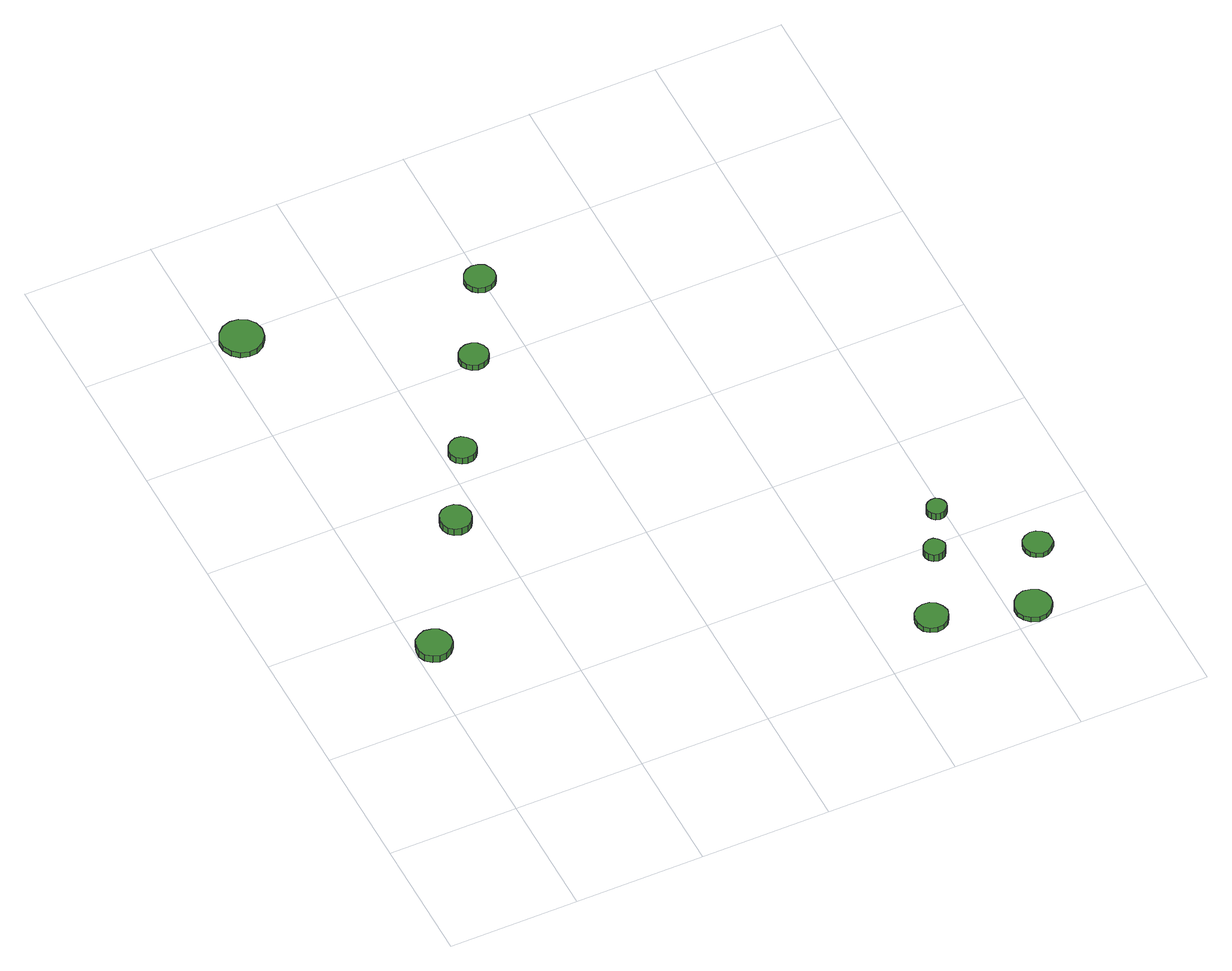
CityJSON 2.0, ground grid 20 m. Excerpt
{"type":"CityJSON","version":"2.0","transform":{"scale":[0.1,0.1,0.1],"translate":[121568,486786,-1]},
"CityObjects":{
"tree1":{"type":"SolitaryVegetationObject","attributes":{"function":"something"},"geometry":[{"type":"MultiSurface","lod":"1","boundaries":[[[0,1,2,3,4,5,6,7,8,9,10,11,12,13,14]],[[15,16,17,18,19,20,21,22,23,24,25,26,27,28,29]],[[0,29,28,1]],[[1,28,27,2]],[[2,27,26,3]],[[3,26,25,4]],[[4,25,24,5]],[[5,24,23,6]],[[6,23,22,7]],[[7,22,21,8]],[[8,21,20,9]],[[9,20,19,10]],[[10,19,18,11]],[[11,18,17,12]],[[12,17,16,13]],[[13,16,15,14]],[[14,15,29,0]]]}]},
"tree2":{"type":"SolitaryVegetationObject","attributes":{"function":"something"},"geometry":[{"type":"MultiSurface","lod":"1","boundaries":[[[30,31,32,33,34,35,36,37,38,39,40,41,42,43,44]],[[45,46,47,48,49,50,51,52,53,54,55,56,57,58,59]],[[30,59,58,31]],[[31,58,57,32]],[[32,57,56,33]],[[33,56,55,34]],[[34,55,54,35]],[[35,54,53,36]],[[36,53,52,37]],[[37,52,51,38]],[[38,51,50,39]],[[39,50,49,40]],[[40,49,48,41]],[[41,48,47,42]],[[42,47,46,43]],[[43,46,45,44]],[[44,45,59,30]]]}]},
"tree3":{"type":"SolitaryVegetationObject","attributes":{"function":"something"},"geometry":[{"type":"MultiSurface","lod":"1","boundaries":[[[60,61,62,63,64,65,66,67,68,69,70,71,72,73,74]],[[75,76,77,78,79,80,81,82,83,84,85,86,87,88,89]],[[60,89,88,61]],[[61,88,87,62]],[[62,87,86,63]],[[63,86,85,64]],[[64,85,84,65]],[[65,84,83,66]],[[66,83,82,67]],[[67,82,81,68]],[[68,81,80,69]],[[69,80,79,70]],[[70,79,78,71]],[[71,78,77,72]],[[72,77,76,73]],[[73,76,75,74]],[[74,75,89,60]]]}]},
"tree4":{"type":"SolitaryVegetationObject","attributes":{"function":"something"},"geometry":[{"type":"MultiSurface","lod":"1","boundaries":[[[90,91,92,93,94,95,96,97,98,99,100,101,102,103,104]],[[105,106,107,108,109,110,111,112,113,114,115,116,117,118,119]],[[90,119,118,91]],[[91,118,117,92]],[[92,117,116,93]],[[93,116,115,94]],[[94,115,114,95]],[[95,114,113,96]],[[96,113,112,97]],[[97,112,111,98]],[[98,111,110,99]],[[99,110,109,100]],[[100,109,108,101]],[[101,108,107,102]],[[102,107,106,103]],[[103,106,105,104]],[[104,105,119,90]]]}]},
"tree5":{"type":"SolitaryVegetationObject","attributes":{"function":"something"},"geometry":[{"type":"MultiSurface","lod":"1","boundaries":[[[120,121,122,123,124,125,126,127,128,129,130,131,132,133,134]],[[135,136,137,138,139,140,141,142,143,144,145,146,147,148,149]],[[120,149,148,121]],[[121,148,147,122]],[[122,147,146,123]],[[123,146,145,124]],[[124,145,144,125]],[[125,144,143,126]],[[126,143,142,127]],[[127,142,141,128]],[[128,141,140,129]],[[129,140,139,130]],[[130,139,138,131]],[[131,138,137,132]],[[132,137,136,133]],[[133,136,135,134]],[[134,135,149,120]]]}]},
"tree6":{"type":"SolitaryVegetationObject","attributes":{"function":"something"},"geometry":[{"type":"MultiSurface","lod":"1","boundaries":[[[150,151,152,153,154,155,156,157,158,159,160,161,162,163,164]],[[165,166,167,168,169,170,171,172,173,174,175,176,177,178,179]],[[150,179,178,151]],[[151,178,177,152]],[[152,177,176,153]],[[153,176,175,154]],[[154,175,174,155]],[[155,174,173,156]],[[156,173,172,157]],[[157,172,171,158]],[[158,171,170,159]],[[159,170,169,160]],[[160,169,168,161]],[[161,168,167,162]],[[162,167,166,163]],[[163,166,165,164]],[[164,165,179,150]]]}]},
"tree7":{"type":"SolitaryVegetationObject","attributes":{"function":"something"},"geometry":[{"type":"MultiSurface","lod":"1","boundaries":[[[180,181,182,183,184,185,186,187,188,189,190,191,192,193,194]],[[195,196,197,198,199,200,201,202,203,204,205,206,207,208,209]],[[180,209,208,181]],[[181,208,207,182]],[[182,207,206,183]],[[183,206,205,184]],[[184,205,204,185]],[[185,204,203,186]],[[186,203,202,187]],[[187,202,201,188]],[[188,201,200,189]],[[189,200,199,190]],[[190,199,198,191]],[[191,198,197,192]],[[192,197,196,193]],[[193,196,195,194]],[[194,195,209,180]]]}]},
"tree8":{"type":"SolitaryVegetationObject","attributes":{"function":"something"},"geometry":[{"type":"MultiSurface","lod":"1","boundaries":[[[210,211,212,213,214,215,216,217,218,219,220,221,222,223,224]],[[225,226,227,228,229,230,231,232,233,234,235,236,237,238,239]],[[210,239,238,211]],[[211,238,237,212]],[[212,237,236,213]],[[213,236,235,214]],[[214,235,234,215]],[[215,234,233,216]],[[216,233,232,217]],[[217,232,231,218]],[[218,231,230,219]],[[219,230,229,220]],[[220,229,228,221]],[[221,228,227,222]],[[222,227,226,223]],[[223,226,225,224]],[[224,225,239,210]]]}]},
"tree9":{"type":"SolitaryVegetationObject","attributes":{"function":"something"},"geometry":[{"type":"MultiSurface","lod":"1","boundaries":[[[240,241,242,243,244,245,246,247,248,249,250,251,252,253,254]],[[255,256,257,258,259,260,261,262,263,264,265,266,267,268,269]],[[240,269,268,241]],[[241,268,267,242]],[[242,267,266,243]],[[243,266,265,244]],[[244,265,264,245]],[[245,264,263,246]],[[246,263,262,247]],[[247,262,261,248]],[[248,261,260,249]],[[249,260,259,250]],[[250,259,258,251]],[[251,258,257,252]],[[252,257,256,253]],[[253,256,255,254]],[[254,255,269,240]]]}]},
"tree10":{"type":"SolitaryVegetationObject","attributes":{"function":"something"},"geometry":[{"type":"MultiSurface","lod":"1","boundaries":[[[270,271,272,273,274,275,276,277,278,279,280,281,282,283,284]],[[285,286,287,288,289,290,291,292,293,294,295,296,297,298,299]],[[270,299,298,271]],[[271,298,297,272]],[[272,297,296,273]],[[273,296,295,274]],[[274,295,294,275]],[[275,294,293,276]],[[276,293,292,277]],[[277,292,291,278]],[[278,291,290,279]],[[279,290,289,280]],[[280,289,288,281]],[[281,288,287,282]],[[282,287,286,283]],[[283,286,285,284]],[[284,285,299,270]]]}]},
"tree11":{"type":"SolitaryVegetationObject","attributes":{"function":"something"},"geometry":[{"type":"MultiSurface","lod":"1","boundaries":[[[300,301,302,303,304,305,306,307,308,309,310,311,312,313,314]],[[315,316,317,318,319,320,321,322,323,324,325,326,327,328,329]],[[300,329,328,301]],[[301,328,327,302]],[[302,327,326,303]],[[303,326,325,304]],[[304,325,324,305]],[[305,324,323,306]],[[306,323,322,307]],[[307,322,321,308]],[[308,321,320,309]],[[309,320,319,310]],[[310,319,318,311]],[[311,318,317,312]],[[312,317,316,313]],[[313,316,315,314]],[[314,315,329,300]]]}]}
},
"vertices":[
[54,325,25],[52,336,25],[45,345,25],[35,350,25],[24,352,25],[14,348,25],[5,341,25],[1,330,25],[1,319,25],[5,309,25],[14,302,25],[24,298,25],[35,299,25],[45,305,25],[52,314,25],[52,314,12],[45,305,12],[35,299,12],[24,298,12],[14,302,12],[5,309,12],[1,319,12],[1,330,12],[5,341,12],[14,348,12],[24,352,12],[35,350,12],[45,345,12],[52,336,12],[54,325,12],
[185,532,23],[183,542,23],[177,550,23],[169,555,23],[159,556,23],[149,553,23],[142,546,23],[138,537,23],[138,527,23],[142,518,23],[149,511,23],[159,508,23],[169,509,23],[177,514,23],[183,522,23],[183,522,10],[177,514,10],[169,509,10],[159,508,10],[149,511,10],[142,518,10],[138,527,10],[138,537,10],[142,546,10],[149,553,10],[159,556,10],[169,555,10],[177,550,10],[183,542,10],[185,532,10],
[73,985,17],[70,998,17],[62,1009,17],[50,1016,17],[37,1017,17],[24,1013,17],[14,1004,17],[8,991,17],[8,978,17],[14,965,17],[24,956,17],[37,952,17],[50,953,17],[62,960,17],[70,971,17],[70,971,7],[62,960,7],[50,953,7],[37,952,7],[24,956,7],[14,965,7],[8,978,7],[8,991,7],[14,1004,7],[24,1013,7],[37,1017,7],[50,1016,7],[62,1009,7],[70,998,7],[73,985,7],
[251,652,19],[249,660,19],[244,667,19],[237,672,19],[228,673,19],[220,670,19],[213,664,19],[209,656,19],[209,647,19],[213,639,19],[220,633,19],[228,631,19],[237,632,19],[244,636,19],[249,643,19],[249,643,7],[244,636,7],[237,632,7],[228,631,7],[220,633,7],[213,639,7],[209,647,7],[209,656,7],[213,664,7],[220,670,7],[228,673,7],[237,672,7],[244,667,7],[249,660,7],[251,652,7],
[346,809,17],[344,818,17],[338,826,17],[330,830,17],[321,831,17],[312,828,17],[305,822,17],[301,814,17],[301,804,17],[305,796,17],[312,790,17],[321,787,17],[330,788,17],[338,792,17],[344,800,17],[344,800,7],[338,792,7],[330,788,7],[321,787,7],[312,790,7],[305,796,7],[301,804,7],[301,814,7],[305,822,7],[312,828,7],[321,831,7],[330,830,7],[338,826,7],[344,818,7],[346,809,7],
[420,941,17],[418,950,17],[413,958,17],[404,963,17],[394,964,17],[385,961,17],[378,955,17],[374,946,17],[374,936,17],[378,927,17],[385,921,17],[394,918,17],[404,919,17],[413,924,17],[418,931,17],[418,931,7],[413,924,7],[404,919,7],[394,918,7],[385,921,7],[378,927,7],[374,936,7],[374,946,7],[378,955,7],[385,961,7],[394,964,7],[404,963,7],[413,958,7],[418,950,7],[420,941,7],
[719,71,16],[716,81,16],[710,90,16],[701,95,16],[691,96,16],[681,93,16],[673,86,16],[669,76,16],[669,66,16],[673,56,16],[681,49,16],[691,46,16],[701,47,16],[710,52,16],[716,61,16],[716,61,7],[710,52,7],[701,47,7],[691,46,7],[681,49,7],[673,56,7],[669,66,7],[669,76,7],[673,86,7],[681,93,7],[691,96,7],[701,95,7],[710,90,7],[716,81,7],[719,71,7],
[770,185,20],[768,192,20],[764,197,20],[759,201,20],[752,202,20],[745,199,20],[740,195,20],[737,189,20],[737,182,20],[740,176,20],[745,171,20],[752,169,20],[759,170,20],[764,173,20],[768,179,20],[768,179,7],[764,173,7],[759,170,7],[752,169,7],[745,171,7],[740,176,7],[737,182,7],[737,189,7],[740,195,7],[745,199,7],[752,202,7],[759,201,7],[764,197,7],[768,192,7],[770,185,7],
[862,29,16],[860,40,16],[853,50,16],[843,55,16],[831,57,16],[820,53,16],[812,45,16],[807,35,16],[807,23,16],[812,13,16],[820,5,16],[831,1,16],[843,2,16],[853,8,16],[860,18,16],[860,18,7],[853,8,7],[843,2,7],[831,1,7],[820,5,7],[812,13,7],[807,23,7],[807,35,7],[812,45,7],[820,53,7],[831,57,7],[843,55,7],[853,50,7],[860,40,7],[862,29,7],
[805,254,21],[804,260,21],[800,265,21],[795,269,21],[788,269,21],[782,267,21],[778,263,21],[775,257,21],[775,251,21],[778,245,21],[782,241,21],[788,239,21],[795,240,21],[800,243,21],[804,248,21],[804,248,8],[800,243,8],[795,240,8],[788,239,8],[782,241,8],[778,245,8],[775,251,8],[775,257,8],[778,263,8],[782,267,8],[788,269,8],[795,269,8],[800,265,8],[804,260,8],[805,254,8],
[913,132,17],[912,141,17],[906,148,17],[898,153,17],[889,154,17],[880,151,17],[873,145,17],[870,137,17],[870,127,17],[873,119,17],[880,113,17],[889,110,17],[898,111,17],[906,116,17],[912,123,17],[912,123,8],[906,116,8],[898,111,8],[889,110,8],[880,113,8],[873,119,8],[870,127,8],[870,137,8],[873,145,8],[880,151,8],[889,154,8],[898,153,8],[906,148,8],[912,141,8],[913,132,8]
]}
